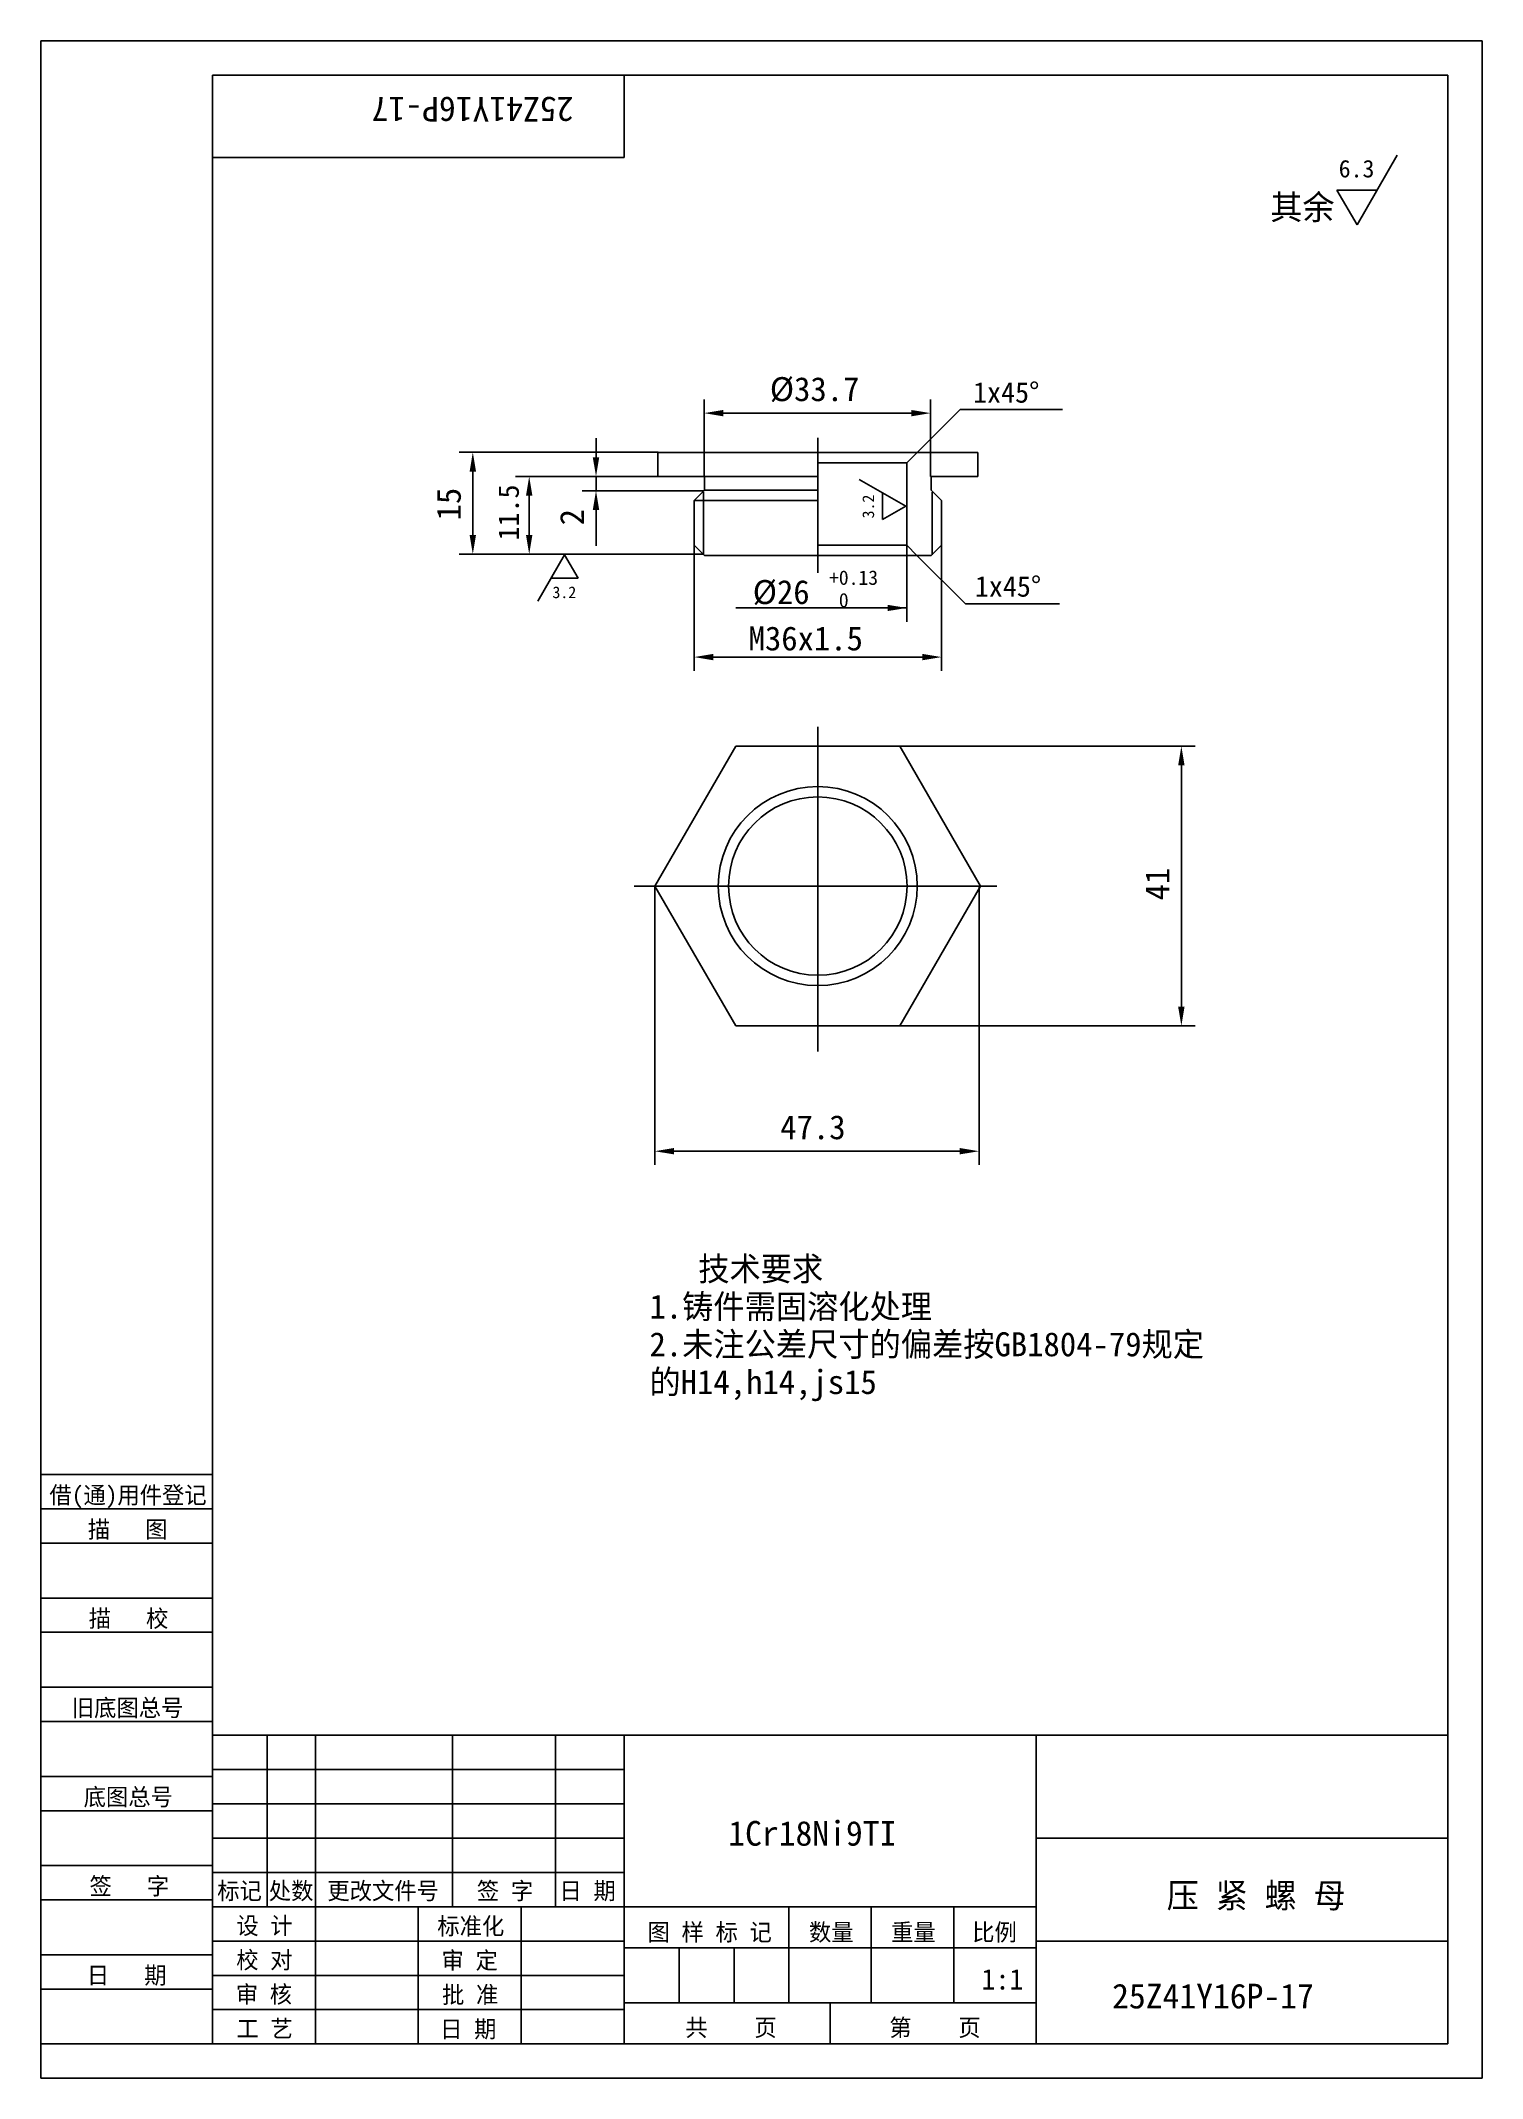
# Model space of a CAD drawing. Header units: metres. Extents: x 0 to 210, y 0 to 297.
import ezdxf

# ---------------------------------------------------------------- set-up
doc = ezdxf.new("R2010")
doc.units = ezdxf.units.M
for name, color, linetype in [('C', 6, 'Continuous'), ('D', 1, 'Continuous'), ('FL', 5, 'Continuous'), ('T', 7, 'Continuous'), ('TL', 4, 'Continuous')]:
    doc.layers.add(name, color=color, linetype=linetype)

# ---------------------------------------------------------------- blocks, each defined once
blk = doc.blocks.new('TUKUN4')
at = {"layer": 'FL'}
for p, q in [((0, 297), (0, 0)), ((210, 297), (0, 297)), ((210, 0), (210, 297)), ((0, 78), (25, 78)), ((0, 70), (25, 70)), ((0, 65), (25, 65)), ((0, 57), (25, 57)), ((0, 52), (25, 52)), ((33, 25), (33, 50)), ((40, 5), (40, 50)), ((60, 25), (60, 50)), ((75, 25), (75, 50)), ((25, 45), (85, 45)), ((0, 44), (25, 44)), ((0, 39), (25, 39)), ((25, 40), (85, 40)), ((25, 35), (85, 35)), ((0, 31), (25, 31)), ((25, 30), (85, 30)), ((0, 26), (25, 26)), ((70, 5), (70, 25)), ((0, 18), (25, 18)), ((25, 20), (85, 20)), ((25, 15), (85, 15)), ((0, 13), (25, 13)), ((25, 10), (85, 10)), ((0, 0), (210, 0))]:
    blk.add_line(p, q, dxfattribs=at)
at = {"layer": 'TL'}
for p, q in [((25, 5), (25, 292)), ((205, 292), (25, 292)), ((85, 292), (85, 280)), ((205, 5), (205, 292)), ((85, 280), (25, 280)), ((0, 88), (25, 88)), ((0, 83), (25, 83)), ((205, 50), (25, 50)), ((85, 5), (85, 50)), ((145, 5), (145, 50)), ((205, 35), (145, 35)), ((145, 25), (25, 25)), ((55, 5), (55, 25)), ((109, 11), (109, 25)), ((121, 11), (121, 25)), ((133, 11), (133, 25)), ((85, 19), (145, 19)), ((93, 11), (93, 19)), ((101, 11), (101, 19)), ((205, 20), (145, 20)), ((145, 11), (85, 11)), ((115, 5), (115, 11)), ((0, 5), (205, 5))]:
    blk.add_line(p, q, dxfattribs=at)
at = {"layer": 'T'}
for s, p in [('借(通)用件登记', (1.26, 83.76)), ('描   图', (6.86, 78.76)), ('描   校', (6.98, 65.76)), ('旧底图总号', (4.52, 52.76)), ('底图总号', (6.25, 39.76)), ('签   字', (7.1, 26.76)), ('标记', (25.71, 26.07)), ('处数', (33.22, 26.07)), ('更改文件号', (41.75, 26.07)), ('签 字', (63.53, 26.07)), ('日 期', (75.57, 26.07)), ('设 计', (28.5, 20.99)), ('标准化', (57.77, 20.93)), ('图 样 标 记', (88.4, 20.04)), ('数量', (111.92, 20.04)), ('重量', (123.88, 20.04)), ('比例', (135.7, 20.04)), ('校 对', (28.48, 15.99)), ('审 定', (58.39, 15.93)), ('日   期', (6.72, 13.76)), ('审 核', (28.41, 10.99)), ('批 准', (58.46, 10.93)), ('共    页', (93.91, 6.13)), ('第    页', (123.62, 6.13)), ('工 艺', (28.52, 5.99)), ('日 期', (58.18, 5.93))]:
    blk.add_text(s, height=2.5, dxfattribs=at).set_placement(p)

msp = doc.modelspace()

# ---------------------------------------------------------------- linework, layer by layer
at = {"layer": 'C'}
for p, q in [((113.2, 239.13), (113.2, 219.43)), ((113.2, 189.9), (113.2, 196.98)), ((113.2, 189.9), (113.2, 149.69)), ((86.43, 173.78), (139.28, 173.78))]:
    msp.add_line(p, q, dxfattribs=at)
at = {"layer": 'D'}
for p, q in [((197.62, 280.31), (191.76, 270.17)), ((188.84, 275.24), (194.69, 275.24)), ((191.76, 270.17), (188.84, 275.24)), ((96.63, 233.47), (96.63, 244.72)), ((129.62, 233.47), (129.62, 244.72)), ((99.43, 242.72), (126.82, 242.72)), ((126.89, 236.2), (133.96, 243.27)), ((133.96, 243.27), (148.85, 243.27)), ((80.89, 236.29), (80.89, 239.09)), ((89.95, 237.01), (60.94, 237.01)), ((62.94, 224.95), (62.94, 234.21)), ((78.89, 233.49), (69.16, 233.49)), ((89.89, 233.49), (78.89, 233.49)), ((80.89, 233.49), (80.89, 231.41)), ((119.25, 233.05), (126.01, 229.15)), ((71.16, 230.69), (71.16, 224.95)), ((96.66, 231.41), (78.89, 231.41)), ((96.53, 222.08), (96.53, 231.2)), ((122.63, 227.2), (122.63, 231.1)), ((126.01, 229.15), (122.63, 227.2)), ((129.86, 222.08), (129.86, 231.2)), ((80.89, 228.61), (80.89, 225.81)), ((80.89, 225.81), (80.89, 223.38)), ((95.2, 223.49), (95.2, 205.16)), ((126.19, 223.44), (126.19, 212.32)), ((131.21, 223.44), (131.21, 205.16)), ((69.16, 222.15), (60.94, 222.15)), ((96.53, 222.15), (69.16, 222.15)), ((72.42, 215.3), (76.32, 222.06)), ((76.32, 222.06), (78.27, 218.68)), ((127.65, 221.99), (134.72, 214.92)), ((78.27, 218.68), (74.37, 218.68)), ((103.13, 214.32), (101.27, 214.32)), ((103.13, 214.32), (126.19, 214.32)), ((134.72, 214.92), (148.41, 214.92)), ((98, 207.16), (128.41, 207.16)), ((125.15, 194.18), (168.17, 194.18)), ((166.17, 191.38), (166.17, 156.19)), ((89.44, 173.78), (89.44, 133.13)), ((136.69, 173.78), (136.69, 133.13)), ((125.15, 153.39), (168.17, 153.39)), ((92.24, 135.13), (133.89, 135.13))]:
    msp.add_line(p, q, dxfattribs=at)
for points in [[(99.43, 243.18), (99.43, 242.25), (96.63, 242.72)], [(126.82, 243.18), (126.82, 242.25), (129.62, 242.72)], [(62.48, 234.21), (63.41, 234.21), (62.94, 237.01)], [(80.42, 236.29), (81.36, 236.29), (80.89, 233.49)], [(70.69, 230.69), (71.62, 230.69), (71.16, 233.49)], [(80.42, 228.61), (81.36, 228.61), (80.89, 231.41)], [(62.48, 224.95), (63.41, 224.95), (62.94, 222.15)], [(70.69, 224.95), (71.62, 224.95), (71.16, 222.15)], [(123.39, 214.77), (126.19, 214.32), (123.39, 213.87)], [(98, 207.63), (98, 206.69), (95.2, 207.16)], [(128.41, 207.63), (128.41, 206.69), (131.21, 207.16)], [(165.7, 191.38), (166.63, 191.38), (166.17, 194.18)], [(165.7, 156.19), (166.63, 156.19), (166.17, 153.39)], [(92.24, 135.6), (92.24, 134.67), (89.44, 135.13)], [(133.89, 135.6), (133.89, 134.67), (136.69, 135.13)]]:
    msp.add_solid(points, dxfattribs=at)
at = {"layer": 'TL'}
for p, q in [((89.89, 236.99), (113.2, 236.99)), ((89.89, 233.49), (89.89, 236.99)), ((127.66, 236.99), (113.2, 236.99)), ((126.16, 235.47), (113.25, 235.47)), ((127.66, 236.97), (126.16, 235.47)), ((126.16, 235.47), (126.16, 223.47)), ((136.5, 236.99), (127.66, 236.99)), ((136.5, 233.49), (136.5, 236.99)), ((96.69, 233.49), (89.89, 233.49)), ((96.69, 233.49), (113.25, 233.49)), ((96.69, 231.49), (96.69, 233.49)), ((129.7, 231.49), (129.7, 233.49)), ((129.7, 233.49), (136.5, 233.49)), ((95.2, 229.99), (96.69, 231.49)), ((95.2, 229.99), (113.25, 229.99)), ((95.2, 223.49), (95.2, 229.99)), ((96.69, 231.49), (113.25, 231.49)), ((131.2, 229.99), (129.7, 231.49)), ((131.2, 223.49), (131.2, 229.99)), ((96.7, 221.99), (95.2, 223.49)), ((126.16, 223.47), (113.25, 223.47)), ((126.16, 223.47), (127.65, 221.99)), ((129.7, 221.99), (131.2, 223.49)), ((113.2, 221.99), (96.7, 221.99)), ((113.2, 221.99), (127.65, 221.99)), ((127.66, 221.99), (129.7, 221.99)), ((89.47, 173.79), (101.24, 194.18)), ((113.26, 194.18), (101.24, 194.18)), ((113.13, 194.18), (125.15, 194.18)), ((136.92, 173.79), (125.15, 194.18)), ((89.47, 173.78), (101.24, 153.39)), ((136.92, 173.78), (125.15, 153.39)), ((113.26, 153.39), (101.24, 153.39)), ((113.13, 153.39), (125.15, 153.39))]:
    msp.add_line(p, q, dxfattribs=at)
for radius in [14.5, 13]:
    msp.add_circle((113.2, 173.78), radius, dxfattribs=at)

# ---------------------------------------------------------------- block references
at = {"layer": 'D'}
msp.add_blockref('TUKUN4', (0, 0), dxfattribs=at)

# ---------------------------------------------------------------- texts
for s, height, rotation, p in [('25Z41Y16P-17', 3.6, 180, (77.6, 288.81)), ('11.5', 3, 90, (69.65, 224.15)), ('15', 3.5, 90, (61.19, 227.08)), ('3.2', 1.7, 90, (121.4, 227.37)), ('2', 3.5, 90, (79.14, 226.36)), ('41', 3.5, 90, (164.42, 171.7))]:
    msp.add_text(s, height=height, rotation=rotation, dxfattribs=at).set_placement(p)
for s, height, p in [('6.3', 2.55, (189.09, 277.08)), ('其余', 3.6, (179.12, 270.94)), ('%%C33.7', 3.5, (106.21, 244.47)), ('1x45%%D', 3, (135.82, 244.24)), ('3.2', 1.7, (74.54, 215.75)), ('%%c26', 3.5, (103.72, 214.89)), ('+0.13', 2.1, (114.84, 217.69)), ('1x45%%d', 3, (136.08, 215.96)), (' 0', 2.1, (114.84, 214.4)), ('M36x1.5', 3.5, (103.12, 208.13)), ('47.3', 3.5, (107.73, 136.88)), ('技术要求', 3.5, (95.79, 116.24)), ('1.铸件需固溶化处理', 3.5, (88.68, 110.74)), ('2.未注公差尺寸的偏差按GB1804-79规定', 3.5, (88.68, 105.24)), ('的H14,h14,js15', 3.5, (88.68, 99.74)), ('1Cr18Ni9TI', 3.6, (100.16, 33.9)), ('压 紧 螺 母', 3.6, (164.03, 24.84)), ('1:1', 3, (137.04, 12.93)), ('25Z41Y16P-17', 3.6, (156.08, 10.18))]:
    msp.add_text(s, height=height, dxfattribs=at).set_placement(p)

doc.saveas('drawing.dxf')
